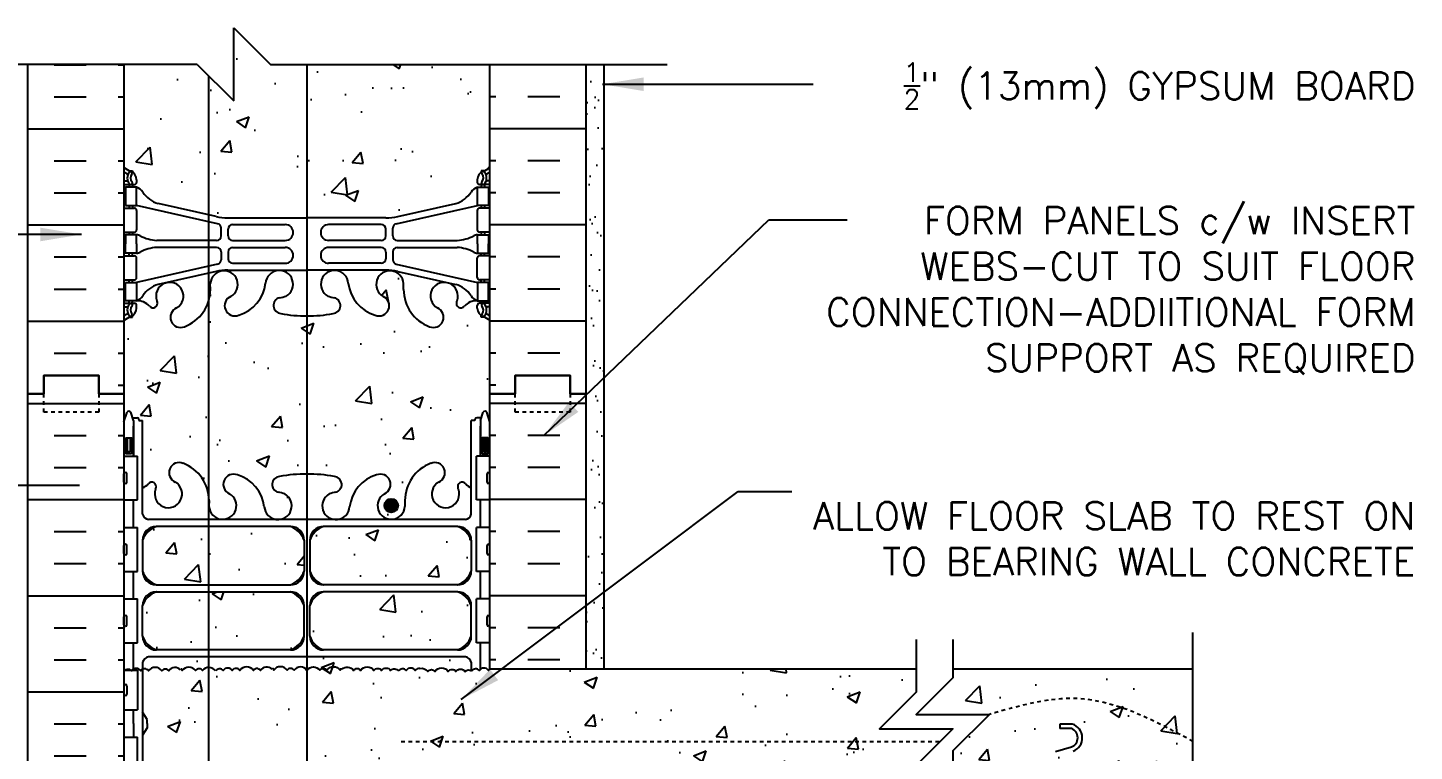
# Model space of a CAD drawing. Header units: inches. Extents: x 164.3 to 221.2, y 123.4 to 205.2.
# Drawn here: x 183.32 to 221.2, y 185.43 to 205.19 of the extents above; entities that cross this region are included whole.
import ezdxf

# ---------------------------------------------------------------- set-up
doc = ezdxf.new("R2010")
doc.units = ezdxf.units.IN
doc.header["$LTSCALE"] = 0.5
doc.header["$MEASUREMENT"] = 0
doc.linetypes.add('DASHED2', pattern=[0.375, 0.25, -0.125])
doc.linetypes.add('HIDDEN2', pattern=[0.1875, 0.125, -0.0625])
for name, color, linetype in [('HATCH', 12, 'Continuous'), ('line25', 2, 'Continuous'), ('LINE3', 3, 'Continuous'), ('LINE50', 5, 'Continuous'), ('LINE9', 9, 'Continuous'), ('TEXT', 4, 'Continuous'), ('Web_Edge', 9, 'Continuous')]:
    doc.layers.add(name, color=color, linetype=linetype)
doc.styles.add('DIM', font='romans.shx', dxfattribs={"width": 0.7})
doc.styles.add('ROMANS', font='romans.shx', dxfattribs={"height": 0.75})
doc.dimstyles.new('ext_12', dxfattribs={"dimscale": 12, "dimtxt": 0.075, "dimasz": 0.09375, "dimexe": 0.09375, "dimexo": 0.0625, "dimgap": 0.0625, "dimtad": 1, "dimdec": 1, "dimzin": 2, "dimdsep": 46, "dimlunit": 4, "dimtxsty": 'DIM', "dimcen": 0.09, "dimdle": 0.09375, "dimclrt": 4, "dimadec": 0, "dimazin": 0, "dimtfac": 1, "dimtdec": 1, "dimtmove": 2, "dimatfit": 3, "dimfxl": 1, "dimfrac": 2, "dimtolj": 1, "dimtzin": 0, "dimarcsym": 0})

msp = doc.modelspace()

# ---------------------------------------------------------------- hatches: boundary and pattern name
at = {"layer": 'HATCH'}
h = msp.add_hatch(dxfattribs=at)
h.set_pattern_fill('AR-CONC', color=256, scale=0.5)
h.set_pattern_definition([(50, (0, 0), (3.5863, -0.31376), [0.375, -4.125]), (355, (0, 0), (-0.693757, 3.76096), [0.3, -3.3]), (100.4514, (0.299, -0.026), (2.892544, 3.4472), [0.3187, -3.50571]), (46.1842, (0, 1), (5.336207, -0.827596), [0.5625, -6.1875]), (96.6356, (0.4447, 0.931), (4.67331, 4.87059), [0.47805, -5.25857]), (351.1842, (0, 1), (4.67331, 4.87059), [0.45, -4.95]), (21, (0.5, 0.75), (2.984535, -2.013094), [0.375, -4.125]), (326, (0.5, 0.75), (1.216577, 3.62575), [0.3, -3.3]), (71.4514, (0.7487, 0.5822), (4.20111, 1.612656), [0.3187, -3.50571]), (37.5, (0, 0), (0.060799, 1.664469), [0, -3.26, 0, -3.35, 0, -3.3125]), (7.5, (0, 0), (1.315348, 1.972059), [0, -1.91, 0, -3.185, 0, -1.2625]), (327.5, (-1.115, 0), (2.669112, -0.1127744), [0, -1.25, 0, -3.9, 0, -5.175]), (317.5, (-1.615, 0), (2.91593, 0.500525), [0, -1.625, 0, -2.59, 0, -3.675])])
h.paths.add_polyline_path([(195.428, 184.491, 0.290526), (195.313, 184.443, 0.449497), (194.993, 184.474, 0.449497), (194.673, 184.443, 0.520567), (194.483, 184.443, 0.520567), (194.117, 184.443, 0.520567), (193.906, 184.443, 0.520567), (193.66, 184.443, 0.44555), (193.447, 184.429, 0.44555), (193.234, 184.443, 0.520567), (192.988, 184.443, 0.520567), (192.777, 184.443, 0.520567), (192.411, 184.443, 0.520567), (192.221, 184.443, 0.449497), (191.901, 184.474, 0.974643), (191.855, 184.448, 0.520567), (191.489, 184.448, 0.520567), (191.299, 184.448, 0.520567), (190.947, 184.441, 0.520567), (190.595, 184.448, 0.520567), (190.405, 184.448, 0.520567), (190.039, 184.448, 0.974643), (189.993, 184.474, 0.449497), (189.673, 184.443, 0.520567), (189.483, 184.443, 0.520567), (189.117, 184.443, 0.520567), (188.906, 184.443, 0.520567), (188.66, 184.443, 0.44555), (188.447, 184.429, 0.520567), (188.095, 184.436, 0.520567), (187.905, 184.436, 0.520567), (187.539, 184.436, 0.974643), (187.493, 184.461, 0.449497), (187.173, 184.431, 0.520567), (186.983, 184.431, 0.520567), (186.617, 184.431, 0.330371), (186.472, 184.479, 0.221659), (186.618, 184.367), (195.276, 184.367, 0.237083)])
h.paths.add_polyline_path([(208.595, 186.045), (206.595, 186.045), (207.595, 187.045), (207.595, 187.679), (195.947, 187.679, 0.108896), (195.906, 187.642, 0.520567), (195.66, 187.642, 0.44555), (195.447, 187.627, 0.358456), (195.265, 187.612, 0.520567), (195.019, 187.612, 0.520567), (194.808, 187.612, 0.520567), (194.442, 187.612, 0.520567), (194.252, 187.612, 0.298978), (194.031, 187.695, 0.284937), (193.906, 187.642, 0.520567), (193.66, 187.642, 0.44555), (193.447, 187.627, 0.44555), (193.234, 187.642, 0.520567), (192.988, 187.642, 0.520567), (192.777, 187.642, 0.520567), (192.411, 187.642, 0.520567), (192.221, 187.642, 0.449497), (191.901, 187.672, 1.097989), (191.859, 187.642, 0.529424), (191.489, 187.647, 0.520567), (191.299, 187.647, 0.520567), (190.947, 187.64, 0.520567), (190.595, 187.647, 0.520567), (190.405, 187.647, 0.529424), (190.036, 187.642, 1.097989), (189.993, 187.672, 0.449497), (189.673, 187.642, 0.520567), (189.483, 187.642, 0.520567), (189.117, 187.642, 0.520567), (188.906, 187.642, 0.520567), (188.66, 187.642, 0.44555), (188.447, 187.627, 0.520567), (188.095, 187.635, 0.520567), (187.905, 187.635, 0.529424), (187.536, 187.629, 1.097989), (187.493, 187.66, 0.449497), (187.173, 187.629, 0.520567), (186.983, 187.629, 0.520567), (186.617, 187.629, 0.36457), (186.457, 187.672), (186.457, 186.501), (186.577, 186.301), (186.577, 186.189), (186.577, 186.076), (186.457, 185.876), (186.457, 184.515, 0.043889), (186.472, 184.479, -0.330371), (186.617, 184.431, -0.520567), (186.983, 184.431, -0.520567), (187.173, 184.431, -0.449497), (187.493, 184.461, -0.974643), (187.539, 184.436, -0.520567), (187.905, 184.436, -0.520567), (188.095, 184.436, -0.520567), (188.447, 184.429, -0.44555), (188.66, 184.443, -0.520567), (188.906, 184.443, -0.520567), (189.117, 184.443, -0.520567), (189.483, 184.443, -0.520567), (189.673, 184.443, -0.449497), (189.993, 184.474, -0.974643), (190.039, 184.448, -0.520567), (190.405, 184.448, -0.520567), (190.595, 184.448, -0.520567), (190.947, 184.441, -0.520567), (191.299, 184.448, -0.520567), (191.489, 184.448, -0.520567), (191.855, 184.448, -0.974643), (191.901, 184.474, -0.449497), (192.221, 184.443, -0.520567), (192.411, 184.443, -0.520567), (192.777, 184.443, -0.520567), (192.988, 184.443, -0.520567), (193.234, 184.443, -0.44555), (193.447, 184.429, -0.44555), (193.66, 184.443, -0.520567), (193.906, 184.443, -0.520567), (194.117, 184.443, -0.520567), (194.483, 184.443, -0.520567), (194.673, 184.443, -0.449497), (194.993, 184.474, -0.449497), (195.313, 184.443, -0.290526), (195.428, 184.491, -0.19982), (195.503, 184.443, -0.520567), (195.869, 184.443, -0.187735), (195.947, 184.495), (195.947, 184.929), (207.595, 184.929), (207.595, 185.045)])
edge = h.paths.add_edge_path()
edge.add_line((211.837, 186.051), (211.515, 186.051))
edge.add_line((211.515, 186.051), (211.515, 186.176))
edge.add_line((211.515, 186.176), (211.858, 186.176))
edge.add_arc((211.74, 185.801), 0.393, -69.7322, 72.5069, ccw=False)
edge.add_line((211.876, 185.433), (211.445, 185.311))
edge.add_arc((211.503, 185.179), 0.144, 113.7456, 240.3185)
edge.add_line((211.432, 185.054), (211.9, 185.054))
edge.add_arc((211.928, 184.592), 0.463, 46.7137, 93.5654, ccw=False)
edge.add_line((212.246, 184.929), (215.155, 184.929))
edge.add_line((215.155, 184.929), (215.155, 185.702))
edge.add_spline(control_points=[(215.155, 185.702), (214.113, 186.263), (212.322, 187.225), (210.399, 186.672), (209.595, 186.44)], knot_values=[0, 0, 0, 0, 3.379125, 5.806437, 5.806437, 5.806437, 5.806437], degree=3, periodic=0)
edge.add_line((209.595, 186.44), (208.595, 185.44))
edge.add_line((208.595, 185.44), (208.595, 184.929))
edge.add_line((208.595, 184.929), (208.992, 184.929))
edge.add_line((208.992, 184.929), (211.404, 184.929))
edge.add_arc((211.503, 185.179), 0.269, 111.5979, 248.4021, ccw=False)
edge.add_line((211.404, 185.429), (211.837, 185.551))
edge.add_arc((211.74, 185.801), 0.268, 291.22, 428.78)
edge = h.paths.add_edge_path()
edge.add_line((215.155, 187.679), (208.595, 187.679))
edge.add_line((208.595, 187.679), (208.595, 187.44))
edge.add_line((208.595, 187.44), (207.595, 186.44))
edge.add_line((207.595, 186.44), (209.595, 186.44))
edge.add_spline(control_points=[(209.595, 186.44), (210.399, 186.672), (212.322, 187.225), (214.113, 186.263), (215.155, 185.702)], knot_values=[0, 0, 0, 0, 2.427311, 5.806437, 5.806437, 5.806437, 5.806437], degree=3, periodic=0)
edge.add_line((215.155, 185.702), (215.155, 187.679))
h.paths.add_polyline_path([(195.276, 188.011), (186.618, 188.011, 0.268156), (186.457, 187.862), (186.457, 187.672, -0.36457), (186.617, 187.629, -0.520567), (186.983, 187.629, -0.520567), (187.173, 187.629, -0.449497), (187.493, 187.66, -0.974643), (187.539, 187.635, -0.520567), (187.905, 187.635, -0.520567), (188.095, 187.635, -0.520567), (188.447, 187.627, -0.44555), (188.66, 187.642, -0.520567), (188.906, 187.642, -0.520567), (189.117, 187.642, -0.520567), (189.483, 187.642, -0.520567), (189.673, 187.642, -0.449497), (189.993, 187.672, -0.974643), (190.039, 187.647, -0.520567), (190.405, 187.647, -0.520567), (190.595, 187.647, -0.520567), (190.947, 187.64, -0.520567), (191.299, 187.647, -0.520567), (191.489, 187.647, -0.520567), (191.855, 187.647, -0.974643), (191.901, 187.672, -0.449497), (192.221, 187.642, -0.520567), (192.411, 187.642, -0.520567), (192.777, 187.642, -0.520567), (192.988, 187.642, -0.520567), (193.234, 187.642, -0.44555), (193.447, 187.627, -0.44555), (193.66, 187.642, -0.520567), (193.906, 187.642, -0.284937), (194.031, 187.695, -0.298978), (194.252, 187.612, -0.520567), (194.442, 187.612, -0.520567), (194.808, 187.612, -0.520567), (195.019, 187.612, -0.520567), (195.265, 187.612, -0.335358), (195.437, 187.634), (195.437, 187.862, 0.268138)])
h.paths.add_polyline_path([(190.871, 189.414, 0.225652), (190.496, 189.789), (186.832, 189.789, 0.225652), (186.457, 189.414), (186.457, 188.573, 0.225652), (186.832, 188.198), (190.496, 188.198, 0.225652), (190.871, 188.573)])
h.paths.add_polyline_path([(190.871, 191.195, 0.225652), (190.496, 191.57), (186.832, 191.57, 0.225652), (186.457, 191.195), (186.457, 190.354, 0.225652), (186.832, 189.979), (190.496, 189.979, 0.225652), (190.871, 190.354)])
h.paths.add_polyline_path([(195.437, 191.195, 0.225652), (195.062, 191.57), (191.398, 191.57, 0.225652), (191.023, 191.195), (191.023, 190.354, 0.225652), (191.398, 189.979), (195.062, 189.979, 0.225652), (195.437, 190.354)])
h.paths.add_polyline_path([(195.437, 189.414, 0.225652), (195.062, 189.789), (191.398, 189.789, 0.225652), (191.023, 189.414), (191.023, 188.573, 0.225652), (191.398, 188.198), (195.062, 188.198, 0.225652), (195.437, 188.573)])
h.paths.add_polyline_path([(195.762, 194.69, -0.6), (195.862, 194.69), (195.947, 194.429), (195.947, 195.189), (195.947, 197.189, 0.08841), (195.801, 197.286), (195.711, 197.286), (195.711, 197.328, -0.249069), (195.601, 197.535), (195.601, 197.602, -0.414214), (195.664, 197.665), (195.711, 197.665), (195.711, 197.735), (195.606, 197.735, 0.231736), (195.248, 197.584, -0.8344), (195.037, 197.709), (195.049, 197.731, 2.155404), (194.51, 197.536, -1), (194.296, 197.025, -0.311223), (193.587, 198.041), (193.588, 198.206, 1.661382), (193.027, 197.853, -1), (192.813, 197.342, -0.30095), (192.077, 198.215, 1.661382), (191.516, 197.862, 0.055617), (191.695, 197.816, -0.843243), (191.661, 197.384, -0.047544), (190.947, 197.319, -0.047544), (190.233, 197.384, -0.843243), (190.199, 197.816, 0.055617), (190.378, 197.862, 1.661382), (189.817, 198.215, -0.30095), (189.081, 197.342, -1), (188.867, 197.853, 1.661382), (188.306, 198.206), (188.307, 198.041, -0.311223), (187.598, 197.025, -1), (187.384, 197.536, 2.155404), (186.845, 197.731), (186.857, 197.709, -0.834375), (186.646, 197.584, 0.23174), (186.288, 197.735), (186.183, 197.735), (186.183, 197.665), (186.231, 197.665, -0.414214), (186.293, 197.602), (186.293, 197.535, -0.249069), (186.183, 197.328), (186.183, 197.286), (186.093, 197.286, 0.088416), (185.947, 197.189), (185.947, 195.189), (185.947, 194.429), (186.032, 194.69, -0.6), (186.132, 194.69), (186.181, 194.54), (186.307, 194.54, -0.414214), (186.357, 194.49), (186.357, 194.46), (186.457, 194.46), (186.457, 192.623, 0.108933), (186.61, 192.736, -0.8344), (186.821, 192.61), (186.809, 192.589, 2.155404), (187.348, 192.783, -1), (187.562, 193.294, -0.311223), (188.271, 192.278), (188.27, 192.113, 1.661382), (188.831, 192.466, -1), (189.045, 192.977, -0.30095), (189.781, 192.105, 1.661382), (190.342, 192.458, 0.055617), (190.163, 192.503, -0.843243), (190.197, 192.936, -0.049932), (190.947, 193, -0.049932), (191.697, 192.936, -0.843243), (191.731, 192.503, 0.055617), (191.552, 192.458, 1.661382), (192.113, 192.105, -0.30095), (192.849, 192.977, -1), (193.063, 192.466, 1.661382), (193.624, 192.113), (193.623, 192.278, -0.311223), (194.332, 193.294, -1), (194.546, 192.783, 2.155404), (195.085, 192.589), (195.073, 192.61, -0.834375), (195.284, 192.736, 0.10894), (195.437, 192.623), (195.437, 194.46), (195.537, 194.46), (195.537, 194.49, -0.414214), (195.587, 194.54), (195.713, 194.54)])
h.paths.add_polyline_path([(195.43, 200.701, -0.155529), (195.606, 200.835), (195.711, 200.835), (195.711, 200.905), (195.664, 200.905, -0.414214), (195.601, 200.967), (195.601, 201.035, -0.249069), (195.711, 201.242), (195.711, 201.284), (195.801, 201.284, 0.08841), (195.947, 201.381), (195.947, 204.189), (189.947, 204.189), (188.947, 205.189), (188.947, 203.189), (187.947, 204.189), (185.947, 204.189), (185.947, 201.381, 0.088416), (186.093, 201.284), (186.183, 201.284), (186.183, 201.242, -0.249069), (186.293, 201.035), (186.293, 200.967, -0.414214), (186.231, 200.905), (186.183, 200.905), (186.183, 200.835), (186.288, 200.835, -0.155529), (186.464, 200.701, 0.180914), (186.881, 200.389), (188.462, 200.036, 0.054974), (188.789, 200), (190.947, 200), (193.105, 200, 0.054974), (193.432, 200.036), (195.013, 200.389, 0.180914)])
h.paths.add_polyline_path([(190.871, 182.023, 0.225652), (190.496, 182.398), (186.832, 182.398, 0.225652), (186.457, 182.023), (186.457, 181.182, 0.225652), (186.832, 180.807), (190.496, 180.807, 0.225652), (190.871, 181.182)])
h.paths.add_polyline_path([(190.871, 183.804, 0.225652), (190.496, 184.179), (186.832, 184.179, 0.225652), (186.457, 183.804), (186.457, 182.963, 0.225652), (186.832, 182.588), (190.496, 182.588, 0.225652), (190.871, 182.963)])
h.paths.add_polyline_path([(195.437, 182.963), (195.437, 183.804, 0.225652), (195.062, 184.179), (191.398, 184.179, 0.225652), (191.023, 183.804), (191.023, 182.963, 0.225652), (191.398, 182.588), (195.062, 182.588, 0.225652)])
h.paths.add_polyline_path([(195.437, 182.023, 0.225652), (195.062, 182.398), (191.398, 182.398, 0.225652), (191.023, 182.023), (191.023, 181.182, 0.225652), (191.398, 180.807), (195.062, 180.807, 0.225652), (195.437, 181.182)])
h.paths.add_polyline_path([(195.947, 177.189), (195.947, 177.948), (195.862, 177.687, -0.6), (195.762, 177.687), (195.713, 177.837), (195.587, 177.837, -0.414214), (195.537, 177.887), (195.537, 177.917), (195.437, 177.917), (195.437, 179.755, 0.108935), (195.284, 179.641, -0.8344), (195.073, 179.767), (195.085, 179.788, 2.155404), (194.546, 179.594, -1), (194.332, 179.083, -0.311223), (193.623, 180.099), (193.624, 180.264, 1.661382), (193.063, 179.911, -1), (192.849, 179.4, -0.30095), (192.113, 180.272, 1.661382), (191.552, 179.919, 0.055617), (191.731, 179.874, -0.843243), (191.697, 179.442, -0.049932), (190.947, 179.377, -0.049932), (190.197, 179.442, -0.843243), (190.163, 179.874, 0.055617), (190.342, 179.919, 1.661382), (189.781, 180.272, -0.30095), (189.045, 179.4, -1), (188.831, 179.911, 1.661382), (188.27, 180.264), (188.271, 180.099, -0.311223), (187.562, 179.083, -1), (187.348, 179.594, 2.155404), (186.809, 179.788), (186.821, 179.767, -0.834375), (186.61, 179.641, 0.108938), (186.457, 179.755), (186.457, 177.917), (186.357, 177.917), (186.357, 177.887, -0.414214), (186.307, 177.837), (186.181, 177.837), (186.132, 177.687, -0.6), (186.032, 177.687), (185.947, 177.948), (185.947, 177.189), (185.947, 175.189, 0.088416), (186.093, 175.091), (186.183, 175.091), (186.183, 175.05, -0.249069), (186.293, 174.842), (186.293, 174.775, -0.414214), (186.231, 174.712), (186.183, 174.712), (186.183, 174.642), (186.288, 174.642, 0.231736), (186.646, 174.793, -0.8344), (186.857, 174.668), (186.845, 174.647, 2.155404), (187.384, 174.841, -1), (187.598, 175.352, -0.311223), (188.307, 174.336), (188.306, 174.171, 1.661382), (188.867, 174.524, -1), (189.081, 175.035, -0.30095), (189.817, 174.163, 1.661382), (190.378, 174.515, 0.055617), (190.199, 174.561, -0.843243), (190.233, 174.993, -0.047544), (190.947, 175.058, -0.047544), (191.661, 174.993, -0.843243), (191.695, 174.561, 0.055617), (191.516, 174.515, 1.661382), (192.077, 174.163, -0.30095), (192.813, 175.035, -1), (193.027, 174.524, 1.661382), (193.588, 174.171), (193.587, 174.336, -0.311223), (194.296, 175.352, -1), (194.51, 174.841, 2.155404), (195.049, 174.647), (195.037, 174.668, -0.834375), (195.248, 174.793, 0.23174), (195.606, 174.642), (195.711, 174.642), (195.711, 174.712), (195.664, 174.712, -0.414214), (195.601, 174.775), (195.601, 174.842, -0.249069), (195.711, 175.05), (195.711, 175.091), (195.801, 175.091, 0.08841), (195.947, 175.189)])
h.paths.add_polyline_path([(195.947, 170.996, 0.08841), (195.801, 171.094), (195.711, 171.094), (195.711, 171.135, -0.249069), (195.601, 171.342), (195.601, 171.41, -0.414214), (195.664, 171.472), (195.711, 171.472), (195.711, 171.542), (195.606, 171.542, -0.168672), (195.42, 171.692, 0.17445), (195.013, 171.988), (193.432, 172.341, 0.054974), (193.105, 172.377), (190.947, 172.377), (188.789, 172.377, 0.054974), (188.462, 172.341), (186.881, 171.988, 0.17445), (186.474, 171.692, -0.168672), (186.288, 171.542), (186.183, 171.542), (186.183, 171.472), (186.231, 171.472, -0.414214), (186.293, 171.41), (186.293, 171.342, -0.249069), (186.183, 171.135), (186.183, 171.094), (186.093, 171.094, 0.088416), (185.947, 170.996), (185.947, 165.381, 0.088416), (186.093, 165.284), (186.183, 165.284), (186.183, 165.242, -0.249069), (186.293, 165.035), (186.293, 164.967, -0.414214), (186.231, 164.905), (186.183, 164.905), (186.183, 164.835), (186.288, 164.835, -0.168672), (186.474, 164.685, 0.17445), (186.881, 164.389), (188.462, 164.036, 0.054974), (188.789, 164), (190.947, 164), (193.105, 164, 0.054974), (193.432, 164.036), (195.013, 164.389, 0.17445), (195.42, 164.685, -0.168672), (195.606, 164.835), (195.711, 164.835), (195.711, 164.905), (195.664, 164.905, -0.414214), (195.601, 164.967), (195.601, 165.035, -0.249069), (195.711, 165.242), (195.711, 165.284), (195.801, 165.284, 0.08841), (195.947, 165.381)])
h.paths.add_polyline_path([(195.947, 161.189, 0.08841), (195.801, 161.286), (195.711, 161.286), (195.711, 161.328, -0.249069), (195.601, 161.535), (195.601, 161.602, -0.414214), (195.664, 161.665), (195.711, 161.665), (195.711, 161.735), (195.606, 161.735, 0.231736), (195.248, 161.584, -0.8344), (195.037, 161.709), (195.049, 161.731, 2.155404), (194.51, 161.536, -1), (194.296, 161.025, -0.311223), (193.587, 162.041), (193.588, 162.206, 1.661382), (193.027, 161.853, -1), (192.813, 161.342, -0.30095), (192.077, 162.215, 1.661382), (191.516, 161.862, 0.055617), (191.695, 161.816, -0.843243), (191.661, 161.384, -0.047544), (190.947, 161.319, -0.047544), (190.233, 161.384, -0.843243), (190.199, 161.816, 0.055617), (190.378, 161.862, 1.661382), (189.817, 162.215, -0.30095), (189.081, 161.342, -1), (188.867, 161.853, 1.661382), (188.306, 162.206), (188.307, 162.041, -0.311223), (187.598, 161.025, -1), (187.384, 161.536, 2.155404), (186.845, 161.731), (186.857, 161.709, -0.834375), (186.646, 161.584, 0.23174), (186.288, 161.735), (186.183, 161.735), (186.183, 161.665), (186.231, 161.665, -0.414214), (186.293, 161.602), (186.293, 161.535, -0.249069), (186.183, 161.328), (186.183, 161.286), (186.093, 161.286, 0.088416), (185.947, 161.189), (185.947, 159.189), (187.947, 159.189), (188.947, 158.189), (188.947, 160.189), (189.947, 159.189), (195.947, 159.189)])
h = msp.add_hatch(dxfattribs=at)
h.set_pattern_fill('AR-SAND', color=256, scale=0.5, style=0)
h.set_pattern_definition([(37.5, (79.4626, -10.044), (-0.0314967, 0.963412), [0, -0.76, 0, -0.85, 0, -0.8125]), (7.5, (79.4626, -10.044), (0.8848884, 1.411073), [0, -0.41, 0, -0.685, 0, -0.2625]), (327.5, (78.8476, -10.044), (1.557071, 0.0028295), [0, -0.25, 0, -0.9, 0, -1.175]), (317.5, (78.8476, -10.044), (1.503063, 0.438838), [0, -0.125, 0, -0.59, 0, -0.675])])
h.paths.add_polyline_path([(198.572, 187.679), (199.072, 187.679), (199.072, 190.385), (198.572, 190.138)])
h.paths.add_polyline_path([(199.072, 194.826), (198.572, 194.579), (198.572, 190.138), (199.072, 190.385)])
h.paths.add_polyline_path([(199.072, 196.49), (198.572, 196.49), (198.572, 195.189), (198.572, 194.579), (199.072, 194.826)])
h.paths.add_polyline_path([(199.072, 204.189), (198.572, 204.189), (198.572, 196.49), (199.072, 196.49)])
h = msp.add_hatch(dxfattribs=at)
h.set_pattern_fill('INSUL', color=256, scale=7, style=0)
h.set_pattern_definition([(0, (-2740.2145, -219.821), (0, 2.625), []), (0, (-2740.2145, -218.946), (0, 2.625), [0.875, -0.875]), (0, (-2740.2145, -218.071), (0, 2.625), [0.875, -0.875])])
h.paths.add_polyline_path([(183.322, 177.189), (183.76, 177.189), (183.76, 177.689), (185.26, 177.689), (185.26, 177.189), (185.947, 177.189), (185.947, 195.189), (185.26, 195.189), (185.26, 195.689), (183.76, 195.689), (183.76, 195.189), (183.322, 195.189)])
at = {"layer": 'LINE3'}
msp.add_hatch(color=256, dxfattribs=at).paths.add_polyline_path([(193.062, 192.141, 1), (193.437, 192.141, 1)])

# ---------------------------------------------------------------- linework, layer by layer
at = {"layer": 'HATCH'}
for p, q in [((184.035, 204.179), (184.91, 204.179)), ((185.785, 204.179), (185.947, 204.179)), ((196.109, 204.179), (195.947, 204.179)), ((197.859, 204.179), (196.984, 204.179)), ((184.035, 203.304), (184.91, 203.304)), ((185.785, 203.304), (185.947, 203.304)), ((196.109, 203.304), (195.947, 203.304)), ((197.859, 203.304), (196.984, 203.304)), ((183.322, 202.429), (185.947, 202.429)), ((198.572, 202.429), (195.947, 202.429)), ((184.035, 201.554), (184.91, 201.554)), ((185.785, 201.554), (185.947, 201.554)), ((196.109, 201.554), (195.947, 201.554)), ((197.859, 201.554), (196.984, 201.554)), ((184.035, 200.679), (184.91, 200.679)), ((185.785, 200.679), (185.947, 200.679)), ((196.109, 200.679), (195.947, 200.679)), ((197.859, 200.679), (196.984, 200.679)), ((183.322, 199.804), (185.947, 199.804)), ((198.572, 199.804), (195.947, 199.804)), ((184.035, 198.929), (184.91, 198.929)), ((185.785, 198.929), (185.947, 198.929)), ((196.109, 198.929), (195.947, 198.929)), ((197.859, 198.929), (196.984, 198.929)), ((184.035, 198.054), (184.91, 198.054)), ((185.785, 198.054), (185.947, 198.054)), ((196.109, 198.054), (195.947, 198.054)), ((197.859, 198.054), (196.984, 198.054)), ((183.322, 197.179), (185.947, 197.179)), ((198.572, 197.179), (195.947, 197.179)), ((190.975, 196.745), (190.975, 196.745)), ((184.035, 196.304), (184.91, 196.304)), ((185.785, 196.304), (185.947, 196.304)), ((196.109, 196.304), (195.947, 196.304)), ((197.859, 196.304), (196.984, 196.304)), ((185.785, 195.429), (185.947, 195.429)), ((196.109, 195.429), (195.947, 195.429)), ((198.572, 194.929), (195.947, 194.929)), ((196.109, 194.054), (195.947, 194.054)), ((197.859, 194.054), (196.984, 194.054)), ((196.109, 193.179), (195.947, 193.179)), ((197.859, 193.179), (196.984, 193.179)), ((198.572, 192.304), (195.947, 192.304)), ((196.109, 191.429), (195.947, 191.429)), ((197.859, 191.429), (196.984, 191.429)), ((196.109, 190.554), (195.947, 190.554)), ((197.859, 190.554), (196.984, 190.554)), ((198.572, 189.679), (195.947, 189.679)), ((196.109, 188.804), (195.947, 188.804)), ((197.859, 188.804), (196.984, 188.804)), ((196.109, 187.929), (195.947, 187.929)), ((197.859, 187.929), (196.984, 187.929))]:
    msp.add_line(p, q, dxfattribs=at)
for points in [[(187.493, 187.66, 0.449497), (187.173, 187.629, 0.520567), (186.983, 187.629, 0.520567), (186.617, 187.629, 0.520567), (186.406, 187.629, 0.520567), (186.16, 187.629, 0.44555), (185.947, 187.615)], [(188.447, 187.627, 0.520567), (188.095, 187.635, 0.520567), (187.905, 187.635, 0.520567), (187.539, 187.635, 0.974643), (187.493, 187.66, 0.974643)], [(189.993, 187.672, 0.449497), (189.673, 187.642, 0.520567), (189.483, 187.642, 0.520567), (189.117, 187.642, 0.520567), (188.906, 187.642, 0.520567), (188.66, 187.642, 0.44555), (188.447, 187.627)], [(190.947, 187.64, 0.520567), (190.595, 187.647, 0.520567), (190.405, 187.647, 0.520567), (190.039, 187.647, 0.974643), (189.993, 187.672, 0.974643)], [(190.947, 187.64, -0.520567), (191.299, 187.647, -0.520567), (191.489, 187.647, -0.520567), (191.855, 187.647, -0.974643), (191.901, 187.672, -0.974643)], [(191.901, 187.672, -0.449497), (192.221, 187.642, -0.520567), (192.411, 187.642, -0.520567), (192.777, 187.642, -0.520567), (192.988, 187.642, -0.520567), (193.234, 187.642, -0.44555), (193.447, 187.627)], [(194.031, 187.695, 0.284937), (193.906, 187.642, 0.520567), (193.66, 187.642, 0.44555), (193.447, 187.627)], [(194.031, 187.695, -0.298978), (194.252, 187.612, -0.520567), (194.442, 187.612, -0.520567), (194.808, 187.612, -0.520567), (195.019, 187.612, -0.520567), (195.265, 187.612, -0.358456), (195.447, 187.627)], [(195.947, 187.679, 0.108896), (195.906, 187.642, 0.520567), (195.66, 187.642, 0.44555), (195.447, 187.627)]]:
    msp.add_lwpolyline(points, format="xyb", dxfattribs=at)
at = {"layer": 'line25'}
for p, q in [((185.947, 204.189), (185.947, 195.189)), ((195.947, 195.189), (195.947, 204.189)), ((185.947, 195.189), (185.947, 177.189)), ((195.947, 187.679), (195.947, 195.189)), ((185.947, 193.494), (186.312, 193.494)), ((186.312, 192.294), (186.312, 193.494)), ((195.947, 193.494), (195.582, 193.494)), ((195.582, 192.294), (195.582, 193.494)), ((185.947, 192.294), (186.312, 192.294)), ((195.947, 192.294), (195.582, 192.294)), ((185.947, 191.544), (186.312, 191.544)), ((186.312, 190.344), (186.312, 191.544)), ((195.947, 191.544), (195.582, 191.544)), ((195.582, 190.344), (195.582, 191.544)), ((185.947, 190.344), (186.312, 190.344)), ((195.947, 190.344), (195.582, 190.344)), ((185.947, 189.594), (186.312, 189.594)), ((186.312, 188.394), (186.312, 189.594)), ((195.947, 189.594), (195.582, 189.594)), ((195.582, 188.394), (195.582, 189.594)), ((185.947, 188.394), (186.312, 188.394)), ((195.947, 188.394), (195.582, 188.394)), ((185.947, 187.644), (186.312, 187.644)), ((186.312, 187.644), (186.312, 186.564)), ((195.947, 187.679), (207.595, 187.679)), ((208.595, 187.679), (215.155, 187.679)), ((208.595, 187.679), (208.992, 187.679)), ((185.947, 186.564), (186.312, 186.564)), ((211.858, 186.176), (211.515, 186.176)), ((211.515, 186.176), (211.515, 186.051)), ((211.837, 186.051), (211.515, 186.051)), ((185.947, 185.814), (186.312, 185.814)), ((186.312, 184.734), (186.312, 185.814)), ((211.404, 185.429), (211.837, 185.551))]:
    msp.add_line(p, q, dxfattribs=at)
for radius, end in [(0.268, 68.78), (0.393, 72.5069)]:
    msp.add_arc((211.74, 185.801), radius, 291.22, end, dxfattribs=at)
at = {"layer": 'LINE3'}
for p, q in [((188.265, 164.601), (188.265, 203.871)), ((190.947, 204.189), (190.947, 184.481))]:
    msp.add_line(p, q, dxfattribs=at)
msp.add_circle((193.25, 192.141), 0.188, dxfattribs=at)
at = {"layer": 'LINE50'}
for p, q in [((183.322, 195.189), (183.322, 204.189)), ((198.572, 195.189), (198.572, 204.189)), ((183.322, 177.189), (183.322, 195.189)), ((198.572, 187.679), (198.572, 195.189))]:
    msp.add_line(p, q, dxfattribs=at)
for points in [[(183.322, 195.189), (183.76, 195.189), (183.76, 195.689), (185.26, 195.689), (185.26, 195.189), (185.947, 195.189)], [(185.947, 195.189), (185.26, 195.189), (185.26, 195.689), (183.76, 195.689), (183.76, 195.189), (183.322, 195.189)], [(198.572, 195.189), (198.135, 195.189), (198.135, 195.689), (196.635, 195.689), (196.635, 195.189), (195.947, 195.189)], [(195.947, 195.189), (196.635, 195.189), (196.635, 195.689), (198.135, 195.689), (198.135, 195.189), (198.572, 195.189)]]:
    msp.add_lwpolyline(points, dxfattribs=at)
at = {"layer": 'LINE9'}
for p, q in [((188.947, 203.189), (188.947, 205.189)), ((188.947, 205.189), (189.947, 204.189)), ((187.947, 204.189), (177.106, 204.189)), ((187.947, 204.189), (188.947, 203.189)), ((189.947, 204.189), (200.788, 204.189)), ((199.072, 187.679), (199.072, 204.189)), ((185.947, 192.784), (185.947, 193.004)), ((185.947, 192.949), (185.947, 192.949)), ((185.947, 192.839), (185.947, 192.839)), ((185.987, 193.044), (185.987, 193.044)), ((186.027, 192.784), (186.027, 193.004)), ((195.867, 192.784), (195.867, 193.004)), ((195.907, 193.044), (195.907, 193.044)), ((195.947, 192.784), (195.947, 193.004)), ((195.947, 192.949), (195.947, 192.949)), ((195.947, 192.839), (195.947, 192.839)), ((182.729, 192.697), (184.729, 192.697)), ((185.987, 192.744), (185.987, 192.744)), ((195.907, 192.744), (195.907, 192.744)), ((185.947, 190.834), (185.947, 191.054)), ((185.947, 190.999), (185.947, 190.999)), ((185.987, 191.094), (185.987, 191.094)), ((186.027, 190.834), (186.027, 191.054)), ((195.867, 190.834), (195.867, 191.054)), ((195.907, 191.094), (195.907, 191.094)), ((195.947, 190.834), (195.947, 191.054)), ((195.947, 190.999), (195.947, 190.999)), ((185.947, 190.889), (185.947, 190.889)), ((185.987, 190.794), (185.987, 190.794)), ((195.907, 190.794), (195.907, 190.794)), ((195.947, 190.889), (195.947, 190.889)), ((185.947, 188.884), (185.947, 189.104)), ((185.987, 189.144), (185.987, 189.144)), ((186.027, 188.884), (186.027, 189.104)), ((195.867, 188.884), (195.867, 189.104)), ((195.907, 189.144), (195.907, 189.144)), ((195.947, 188.884), (195.947, 189.104)), ((185.947, 189.049), (185.947, 189.049)), ((185.947, 188.939), (185.947, 188.939)), ((185.987, 188.844), (185.987, 188.844)), ((195.907, 188.844), (195.907, 188.844)), ((195.947, 189.049), (195.947, 189.049)), ((195.947, 188.939), (195.947, 188.939)), ((215.155, 180.731), (215.155, 188.679)), ((185.947, 187.214), (185.947, 186.994)), ((185.947, 187.159), (185.947, 187.159)), ((185.987, 187.254), (185.987, 187.254)), ((186.027, 187.214), (186.027, 186.994)), ((185.947, 187.049), (185.947, 187.049)), ((185.987, 186.954), (185.987, 186.954))]:
    msp.add_line(p, q, dxfattribs=at)
at = {"layer": 'LINE9', "linetype": 'HIDDEN2'}
msp.add_line((193.524, 185.702), (208.251, 185.702), dxfattribs=at)
at = {"layer": 'LINE9', "linetype": 'DASHED2', "ltscale": 0.15}
for points in [[(185.26, 195.189), (185.26, 195.189), (185.26, 194.689), (183.76, 194.689), (183.76, 195.189), (183.76, 195.189)], [(198.135, 195.189), (198.135, 195.189), (198.135, 194.689), (196.635, 194.689), (196.635, 195.189), (196.635, 195.189)]]:
    msp.add_lwpolyline(points, dxfattribs=at)
at = {"layer": 'LINE9'}
for points in [[(207.595, 188.482), (207.595, 187.045), (207.595, 187.045), (206.595, 186.045), (208.595, 186.045), (207.595, 185.045), (207.595, 183.901)], [(208.595, 188.482), (208.595, 187.44), (208.595, 187.44), (207.595, 186.44), (209.595, 186.44), (208.595, 185.44), (208.595, 183.901)]]:
    msp.add_lwpolyline(points, dxfattribs=at)
for centre, start, end in [((185.987, 193.004), 90, 180), ((185.987, 193.004), 360, 90), ((195.907, 193.004), 90, 180), ((195.907, 193.004), 0, 90), ((185.987, 192.784), 180, 270), ((185.987, 192.784), 270, 0), ((195.907, 192.784), 180, 270), ((195.907, 192.784), 270, 0), ((185.987, 191.054), 90, 180), ((185.987, 191.054), 360, 90), ((195.907, 191.054), 90, 180), ((195.907, 191.054), 0, 90), ((185.987, 190.834), 180, 270), ((185.987, 190.834), 270, 0), ((195.907, 190.834), 180, 270), ((195.907, 190.834), 270, 0), ((185.987, 189.104), 90, 180), ((185.987, 189.104), 360, 90), ((195.907, 189.104), 90, 180), ((195.907, 189.104), 0, 90), ((185.987, 188.884), 180, 270), ((185.987, 188.884), 270, 0), ((195.907, 188.884), 180, 270), ((195.907, 188.884), 270, 0), ((185.987, 187.214), 90, 180), ((185.987, 187.214), 0, 90), ((185.987, 186.994), 180, 270), ((185.987, 186.994), 270, 0)]:
    msp.add_arc(centre, 0.04, start, end, dxfattribs=at)
at = {"layer": 'LINE9', "linetype": 'HIDDEN2'}
msp.add_spline([(215.155, 185.702), (211.984, 186.87), (209.595, 186.44)], degree=3, dxfattribs=at)
at = {"layer": 'TEXT'}
msp.add_lwpolyline([(188.265, 190.467, 0, 0.5, 0), (186.798, 190.467, 0, 0, 0), (176.812, 190.467, 0, 0, 0)], format="xyseb", dxfattribs=at)
at = {"layer": 'Web_Edge'}
for p, q in [((186.093, 201.284), (186.183, 201.284)), ((186.183, 201.284), (186.183, 201.242)), ((195.801, 201.284), (195.711, 201.284)), ((195.711, 201.284), (195.711, 201.242)), ((185.947, 201.005), (186.025, 201.005)), ((185.947, 200.905), (186.231, 200.905)), ((186.093, 200.905), (186.093, 200.835)), ((186.183, 200.905), (186.183, 200.835)), ((186.293, 201.035), (186.293, 200.967)), ((195.601, 201.035), (195.601, 200.967)), ((195.947, 200.905), (195.664, 200.905)), ((195.711, 200.905), (195.711, 200.835)), ((195.801, 200.905), (195.801, 200.835)), ((195.947, 201.005), (195.869, 201.005)), ((185.947, 200.265), (186.231, 200.265)), ((186.093, 200.335), (186.093, 200.265)), ((186.183, 200.335), (186.183, 200.265)), ((188.506, 199.838), (186.288, 200.335)), ((186.293, 200.202), (186.293, 199.667)), ((188.462, 200.036), (186.881, 200.389)), ((193.388, 199.838), (195.606, 200.335)), ((193.432, 200.036), (195.013, 200.389)), ((195.601, 200.202), (195.601, 199.667)), ((195.947, 200.265), (195.664, 200.265)), ((195.711, 200.335), (195.711, 200.265)), ((195.801, 200.335), (195.801, 200.265)), ((188.603, 199.504), (188.603, 199.716)), ((188.789, 200), (190.947, 200)), ((188.791, 199.505), (188.791, 199.689)), ((188.916, 199.814), (190.355, 199.814)), ((193.105, 200), (190.947, 200)), ((192.978, 199.814), (191.539, 199.814)), ((193.103, 199.505), (193.103, 199.689)), ((193.291, 199.504), (193.291, 199.716)), ((185.947, 199.605), (186.231, 199.605)), ((186.093, 199.605), (186.093, 199.535)), ((186.183, 199.605), (186.183, 199.535)), ((188.478, 199.379), (186.841, 199.379)), ((188.916, 199.38), (190.355, 199.38)), ((192.978, 199.38), (191.539, 199.38)), ((193.416, 199.379), (195.053, 199.379)), ((195.947, 199.605), (195.664, 199.605)), ((195.711, 199.605), (195.711, 199.535)), ((195.801, 199.605), (195.801, 199.535)), ((185.947, 198.965), (186.231, 198.965)), ((186.093, 198.965), (186.093, 199.035)), ((186.183, 198.965), (186.183, 199.035)), ((186.293, 198.367), (186.293, 198.902)), ((188.478, 199.191), (186.841, 199.191)), ((188.603, 199.066), (188.603, 198.853)), ((188.791, 199.065), (188.791, 198.881)), ((188.916, 199.19), (190.355, 199.19)), ((192.978, 199.19), (191.539, 199.19)), ((193.103, 199.065), (193.103, 198.881)), ((193.291, 199.066), (193.291, 198.853)), ((193.416, 199.191), (195.053, 199.191)), ((195.601, 198.367), (195.601, 198.902)), ((195.947, 198.965), (195.664, 198.965)), ((195.711, 198.965), (195.711, 199.035)), ((195.801, 198.965), (195.801, 199.035)), ((188.506, 198.731), (186.288, 198.235)), ((188.462, 198.533), (186.881, 198.18)), ((188.789, 198.569), (190.947, 198.569)), ((188.916, 198.756), (190.355, 198.756)), ((193.105, 198.569), (190.947, 198.569)), ((192.978, 198.756), (191.539, 198.756)), ((193.388, 198.731), (195.606, 198.235)), ((193.432, 198.533), (195.013, 198.18)), ((185.947, 198.305), (186.231, 198.305)), ((186.093, 198.235), (186.093, 198.305)), ((186.183, 198.235), (186.183, 198.305)), ((188.307, 198.041), (188.306, 198.206)), ((193.587, 198.041), (193.588, 198.206)), ((195.947, 198.305), (195.664, 198.305)), ((195.711, 198.235), (195.711, 198.305)), ((195.801, 198.235), (195.801, 198.305)), ((185.947, 197.665), (186.231, 197.665)), ((185.947, 197.565), (186.025, 197.565)), ((186.093, 197.665), (186.093, 197.735)), ((186.183, 197.665), (186.183, 197.735)), ((186.293, 197.535), (186.293, 197.602)), ((186.845, 197.731), (186.857, 197.709)), ((195.049, 197.731), (195.037, 197.709)), ((195.601, 197.535), (195.601, 197.602)), ((195.947, 197.665), (195.664, 197.665)), ((195.711, 197.665), (195.711, 197.735)), ((195.801, 197.665), (195.801, 197.735)), ((195.947, 197.565), (195.869, 197.565)), ((186.093, 197.286), (186.183, 197.286)), ((186.183, 197.286), (186.183, 197.328)), ((195.711, 197.286), (195.711, 197.328)), ((195.801, 197.286), (195.711, 197.286)), ((185.947, 194.429), (186.032, 194.69)), ((186.207, 194.46), (186.132, 194.69)), ((186.181, 194.54), (186.307, 194.54)), ((186.207, 194.46), (186.207, 193.494)), ((186.357, 194.49), (186.357, 194.49)), ((186.357, 194.49), (186.357, 194.46)), ((186.357, 194.46), (186.457, 194.46)), ((186.457, 191.906), (186.457, 194.46)), ((195.537, 194.46), (195.437, 194.46)), ((195.437, 191.906), (195.437, 194.46)), ((195.537, 194.49), (195.537, 194.49)), ((195.537, 194.49), (195.537, 194.46)), ((195.713, 194.54), (195.587, 194.54)), ((195.687, 194.46), (195.762, 194.69)), ((195.687, 194.46), (195.687, 193.494)), ((195.947, 194.429), (195.862, 194.69)), ((186.809, 192.589), (186.821, 192.61)), ((195.085, 192.589), (195.073, 192.61)), ((188.271, 192.278), (188.27, 192.113)), ((193.623, 192.278), (193.624, 192.113)), ((195.276, 191.758), (186.618, 191.758)), ((190.496, 191.57), (186.832, 191.57)), ((195.062, 191.57), (191.398, 191.57)), ((186.457, 191.195), (186.457, 190.354)), ((190.871, 191.195), (190.871, 190.354)), ((191.023, 191.196), (191.023, 190.355)), ((195.437, 191.195), (195.437, 190.354)), ((186.832, 189.979), (190.496, 189.979)), ((195.062, 189.979), (191.398, 189.979)), ((186.832, 189.789), (190.496, 189.789)), ((195.062, 189.789), (191.398, 189.789)), ((186.457, 188.573), (186.457, 189.414)), ((190.871, 188.573), (190.871, 189.414)), ((191.023, 188.572), (191.023, 189.413)), ((195.437, 188.573), (195.437, 189.414)), ((195.276, 188.011), (186.618, 188.011)), ((190.496, 188.198), (186.832, 188.198)), ((195.062, 188.198), (191.398, 188.198)), ((186.457, 187.862), (186.457, 184.515)), ((195.437, 187.862), (195.437, 187.634)), ((186.577, 186.301), (186.457, 186.501)), ((186.577, 186.301), (186.457, 186.501)), ((186.577, 186.076), (186.457, 185.876)), ((186.577, 186.076), (186.457, 185.876)), ((186.577, 186.189), (186.577, 186.301)), ((186.577, 186.189), (186.577, 186.301)), ((186.577, 186.189), (186.577, 186.076)), ((186.577, 186.189), (186.577, 186.076))]:
    msp.add_line(p, q, dxfattribs=at)
for points in [[(185.988, 200.335), (186.288, 200.335), (186.288, 200.835), (185.988, 200.835)], [(195.906, 200.335), (195.606, 200.335), (195.606, 200.835), (195.906, 200.835)], [(185.988, 198.235), (186.288, 198.235), (186.288, 197.735), (185.988, 197.735)], [(195.906, 198.235), (195.606, 198.235), (195.606, 197.735), (195.906, 197.735)], [(186.157, 193.55), (186.007, 193.55), (186.007, 193.99), (186.157, 193.99)], [(186.117, 193.61), (186.047, 193.61), (186.047, 193.99), (186.117, 193.99)], [(195.737, 193.55), (195.887, 193.55), (195.887, 193.99), (195.737, 193.99)], [(195.777, 193.61), (195.847, 193.61), (195.847, 193.99), (195.777, 193.99)]]:
    msp.add_lwpolyline(points, close=True, dxfattribs=at)
for points in [[(186.288, 199.285), (186.288, 199.535), (185.988, 199.535), (185.988, 199.285)], [(186.288, 199.285), (186.288, 199.035), (185.988, 199.035), (185.988, 199.285)], [(195.606, 199.285), (195.606, 199.535), (195.906, 199.535), (195.906, 199.285)], [(195.606, 199.285), (195.606, 199.035), (195.906, 199.035), (195.906, 199.285)], [(186.207, 193.494), (186.207, 194.31)], [(195.687, 193.494), (195.687, 194.31)], [(186.207, 191.544), (186.207, 192.294)], [(195.687, 191.544), (195.687, 192.294)], [(186.207, 189.594), (186.207, 190.344)], [(195.687, 189.594), (195.687, 190.344)], [(186.207, 187.644), (186.207, 188.394)], [(195.687, 187.671), (195.687, 188.394)], [(186.207, 186.189), (186.207, 186.564)], [(186.207, 186.189), (186.207, 185.814)]]:
    msp.add_lwpolyline(points, dxfattribs=at)
for centre, radius, start, end in [((186.293, 201.742), 0.5, 226.2109, 250.5288), ((186.293, 201.742), 0.6, 234.7832, 245.0748), ((186.287, 201.089), 0.25, 140.1145, 222.4609), ((186.031, 201.179), 0.021, 343.464, 63.9957), ((186.129, 201.22), 0.045, 321.448, 139.1879), ((186.043, 201.035), 0.25, 0, 70.5288), ((186.287, 201.089), 0.16, 140.0001, 222.4609), ((195.851, 201.035), 0.25, 109.4712, 180), ((195.765, 201.22), 0.045, 40.8121, 218.552), ((195.607, 201.089), 0.16, 317.5391, 39.9999), ((195.601, 201.742), 0.5, 289.4712, 313.7878), ((195.607, 201.089), 0.25, 317.5391, 39.8855), ((195.863, 201.179), 0.021, 116.0043, 196.536), ((195.601, 201.742), 0.6, 294.9252, 305.2158), ((186.025, 201.024), 0.0196, 269.4032, 15.4901), ((186.136, 200.951), 0.045, 222.4609, 42.4609), ((186.231, 200.967), 0.0625, 270, 0), ((186.166, 200.492), 0.364, 34.9775, 70.3387), ((195.728, 200.492), 0.364, 109.6613, 145.0225), ((195.664, 200.967), 0.0625, 180, 270), ((195.759, 200.951), 0.045, 137.5391, 317.5391), ((195.869, 201.024), 0.0196, 164.5099, 270.5968), ((187.089, 201.103), 0.743, 212.7919, 253.8107), ((194.805, 201.103), 0.743, 286.1893, 327.2081), ((186.231, 200.202), 0.0625, 0, 90), ((195.664, 200.202), 0.0625, 90, 180), ((186.231, 199.667), 0.0625, 270, 0), ((188.789, 201.5), 1.5, 257.4135, 270), ((188.478, 199.716), 0.125, 0, 77.3767), ((188.916, 199.689), 0.125, 90, 180), ((190.355, 199.597), 0.217, 270, 90), ((191.539, 199.597), 0.217, 90, 270), ((192.978, 199.689), 0.125, 0, 90), ((193.105, 201.5), 1.5, 270, 282.5865), ((193.416, 199.716), 0.125, 102.6233, 180), ((195.664, 199.667), 0.0625, 180, 270), ((186.284, 199.316), 0.219, 60.4937, 88.92), ((186.93, 200.546), 1.17, 242.6365, 265.6505), ((188.478, 199.504), 0.125, 270, 0), ((188.916, 199.505), 0.125, 180, 270), ((192.978, 199.505), 0.125, 270, 360), ((193.416, 199.504), 0.125, 180, 270), ((194.965, 200.546), 1.17, 274.3495, 297.3635), ((195.61, 199.316), 0.219, 91.08, 119.5063), ((186.231, 198.902), 0.0625, 0, 90), ((186.284, 199.253), 0.219, 271.08, 299.5063), ((186.93, 198.024), 1.17, 94.3495, 117.3635), ((188.478, 199.066), 0.125, 0, 90), ((188.916, 199.065), 0.125, 90, 180), ((190.355, 198.973), 0.217, 270, 90), ((191.539, 198.973), 0.217, 90, 270), ((192.978, 199.065), 0.125, 0, 90), ((193.416, 199.066), 0.125, 90, 180), ((194.965, 198.024), 1.17, 62.6365, 85.6505), ((195.61, 199.253), 0.219, 240.4937, 268.92), ((195.664, 198.902), 0.0625, 90, 180), ((188.68, 198.178), 0.375, 299.9315, 175.7552), ((188.789, 197.069), 1.5, 90, 102.5865), ((188.478, 198.853), 0.125, 282.6233, 0), ((188.916, 198.881), 0.125, 180, 270), ((190.191, 198.187), 0.375, 299.9315, 175.7552), ((191.703, 198.187), 0.375, 4.2448, 240.0685), ((193.214, 198.178), 0.375, 4.2448, 240.0685), ((192.978, 198.881), 0.125, 270, 0), ((193.105, 197.069), 1.5, 77.4135, 90), ((193.416, 198.853), 0.125, 180, 257.3767), ((186.231, 198.367), 0.0625, 270, 0), ((187.089, 197.466), 0.743, 106.1893, 147.2081), ((187.197, 197.861), 0.375, 299.9315, 200.3757), ((188.79, 198.335), 1.034, 286.3365, 353.3331), ((193.104, 198.335), 1.034, 186.6669, 253.6635), ((194.697, 197.861), 0.375, 339.6243, 240.0685), ((194.805, 197.466), 0.743, 32.7919, 73.8107), ((195.664, 198.367), 0.0625, 180, 270), ((186.166, 198.077), 0.364, 289.6613, 325.0225), ((187.215, 198.047), 1.092, 290.5175, 359.6668), ((188.974, 197.598), 0.277, 112.68, 292.68), ((190.253, 197.603), 0.22, 104.2604, 264.8165), ((190.084, 198.642), 0.834, 277.8937, 290.6271), ((191.81, 198.642), 0.834, 249.3729, 262.1063), ((191.641, 197.603), 0.22, 275.1835, 75.7396), ((192.92, 197.598), 0.277, 247.32, 67.32), ((194.679, 198.047), 1.092, 180.3332, 249.4825), ((195.728, 198.077), 0.364, 214.9775, 250.3387), ((186.025, 197.545), 0.0196, 344.5099, 90.5968), ((186.287, 197.48), 0.25, 137.5391, 219.8855), ((186.031, 197.391), 0.021, 296.0043, 16.536), ((186.136, 197.619), 0.045, 317.5391, 137.5391), ((186.043, 197.535), 0.25, 289.4712, 360), ((186.287, 197.48), 0.16, 137.5391, 219.9999), ((186.231, 197.602), 0.0625, 360, 90), ((186.313, 197.294), 0.441, 41.0127, 93.2024), ((186.74, 197.666), 0.125, 221.0127, 20.3757), ((187.491, 197.281), 0.277, 112.68, 292.68), ((194.403, 197.281), 0.277, 247.32, 67.32), ((195.154, 197.666), 0.125, 159.6243, 318.9873), ((195.581, 197.294), 0.441, 86.7976, 138.9873), ((195.664, 197.602), 0.0625, 90, 180), ((195.851, 197.535), 0.25, 180, 250.5288), ((195.759, 197.619), 0.045, 42.4609, 222.4609), ((195.607, 197.48), 0.16, 320.0001, 42.4609), ((195.607, 197.48), 0.25, 320.1145, 42.4609), ((195.863, 197.391), 0.021, 163.464, 243.9957), ((195.869, 197.545), 0.0196, 89.4032, 195.4901), ((186.293, 196.828), 0.6, 114.9252, 125.2168), ((186.293, 196.828), 0.5, 109.4712, 133.7891), ((186.129, 197.349), 0.045, 220.8121, 38.552), ((190.93, 201.097), 3.777, 259.3725, 270.2606), ((190.964, 201.097), 3.777, 269.7394, 280.6275), ((195.765, 197.349), 0.045, 141.448, 319.1879), ((195.601, 196.828), 0.5, 46.2122, 70.5288), ((195.601, 196.828), 0.6, 54.7832, 65.0748), ((186.082, 194.663), 0.0567, 28.0725, 151.9275), ((186.307, 194.49), 0.05, 0, 90), ((195.587, 194.49), 0.05, 90, 180), ((195.812, 194.663), 0.0567, 28.0725, 151.9275), ((187.455, 193.039), 0.277, 67.32, 247.32), ((187.179, 192.272), 1.092, 0.3332, 69.4825), ((194.715, 192.272), 1.092, 110.5175, 179.6668), ((194.439, 193.039), 0.277, 292.68, 112.68), ((188.938, 192.722), 0.277, 67.32, 247.32), ((188.754, 191.985), 1.034, 6.6669, 73.6635), ((190.217, 192.717), 0.22, 95.1835, 255.7396), ((190.894, 189.223), 3.777, 89.1934, 100.6275), ((191, 189.223), 3.777, 79.3725, 90.8066), ((191.677, 192.717), 0.22, 284.2604, 84.8165), ((193.14, 191.985), 1.034, 106.3365, 173.3331), ((192.956, 192.722), 0.277, 292.68, 112.68), ((186.277, 193.025), 0.441, 294.1187, 318.9873), ((186.704, 192.654), 0.125, 339.6243, 138.9873), ((187.161, 192.458), 0.375, 159.6243, 60.0685), ((188.644, 192.141), 0.375, 184.2448, 60.0685), ((190.048, 191.677), 0.834, 69.3729, 82.1063), ((191.846, 191.677), 0.834, 97.8937, 110.6271), ((193.25, 192.141), 0.375, 119.9315, 355.7552), ((194.733, 192.458), 0.375, 119.9315, 20.3757), ((195.19, 192.654), 0.125, 41.0127, 200.3757), ((195.617, 193.025), 0.441, 221.0127, 245.8818), ((190.155, 192.133), 0.375, 184.2448, 60.0685), ((191.739, 192.133), 0.375, 119.9315, 355.7552), ((186.666, 191.971), 0.219, 197.3882, 257.4322), ((195.228, 191.971), 0.219, 282.5678, 342.6083), ((187.039, 190.988), 0.617, 109.5682, 160.4318), ((186.832, 191.195), 0.375, 90, 180), ((190.289, 190.988), 0.617, 19.5682, 70.4318), ((190.496, 191.195), 0.375, 360, 90), ((191.605, 190.988), 0.617, 109.5682, 160.4318), ((191.398, 191.195), 0.375, 90, 180), ((194.855, 190.988), 0.617, 19.5682, 70.4318), ((195.062, 191.195), 0.375, 360, 90), ((187.039, 190.561), 0.617, 199.5682, 250.4318), ((186.832, 190.354), 0.375, 180, 270), ((190.289, 190.561), 0.617, 289.5682, 340.4318), ((190.496, 190.354), 0.375, 270, 0), ((191.605, 190.561), 0.617, 199.5682, 250.4318), ((191.398, 190.354), 0.375, 180, 270), ((194.855, 190.561), 0.617, 289.5682, 340.4318), ((195.062, 190.354), 0.375, 270, 0), ((187.039, 189.207), 0.617, 109.5682, 160.4318), ((186.832, 189.414), 0.375, 90, 180), ((190.289, 189.207), 0.617, 19.5682, 70.4318), ((190.496, 189.414), 0.375, 360, 90), ((191.605, 189.207), 0.617, 109.5682, 160.4318), ((191.398, 189.414), 0.375, 90, 180), ((194.855, 189.207), 0.617, 19.5682, 70.4318), ((195.062, 189.414), 0.375, 360, 90), ((187.039, 188.78), 0.617, 199.5682, 250.4318), ((186.832, 188.573), 0.375, 180, 270), ((190.289, 188.78), 0.617, 289.5682, 340.4318), ((190.496, 188.573), 0.375, 270, 0), ((191.605, 188.78), 0.617, 199.5682, 250.4318), ((191.398, 188.573), 0.375, 180, 270), ((194.855, 188.78), 0.617, 289.5682, 340.4318), ((195.062, 188.573), 0.375, 270, 0), ((186.666, 187.797), 0.219, 102.5678, 162.612), ((195.228, 187.797), 0.219, 17.3917, 77.4322)]:
    msp.add_arc(centre, radius, start, end, dxfattribs=at)
for points in [[(188.791, 199.51), (188.791, 199.684)], [(193.103, 199.51), (193.103, 199.684)], [(188.791, 199.06), (188.791, 198.886)], [(193.103, 199.06), (193.103, 198.886)]]:
    msp.add_open_spline(points, degree=1, dxfattribs=at)

# ---------------------------------------------------------------- texts
at = {"layer": 'TEXT', "char_height": 0.75, "attachment_point": 6, "style": 'ROMANS'}
for s, insert, width in [('\\A1;{\\H0.7x;\\S1/2;}" (13mm) GYPSUM BOARD', (221.235, 203.604), 19.5775), ('\\A1;FORM PANELS c/w INSERT WEBS-CUT TO SUIT FLOOR CONNECTION-ADDIITIONAL FORM SUPPORT AS REQUIRED', (221.235, 198.015), 19.5775), ('ALLOW FLOOR SLAB TO REST ON TO BEARING WALL CONCRETE', (221.227, 191.237), 18.08617)]:
    msp.add_mtext(s, dxfattribs=dict(at, insert=insert, width=width))

# ---------------------------------------------------------------- leaders
at = {"layer": 'TEXT'}
msp.add_leader([(199.021, 203.646), (204.777, 203.646)], dimstyle='ext_12', dxfattribs=at)
for points in [[(184.789, 199.544), (177.752, 199.544)], [(197.421, 194.054), (203.57, 199.942), (205.703, 199.942)], [(195.161, 186.846), (202.732, 192.522), (204.197, 192.522)]]:
    msp.add_leader(points, dimstyle='ext_12', override={"dimgap": 0.0625, "dimtad": 0}, dxfattribs=at)

doc.saveas('drawing.dxf')
